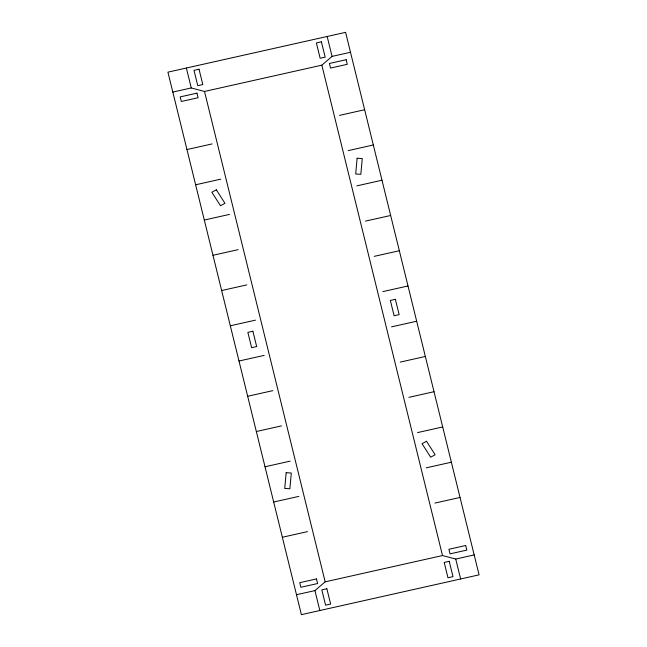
<?xml version="1.0" encoding="UTF-8"?>
<svg xmlns="http://www.w3.org/2000/svg" width="647" height="647" viewBox="0 0 647 647"><rect width="100%" height="100%" fill="white"/><g stroke="black" fill="none" stroke-linecap="round" stroke-linejoin="round"><path stroke-width="0.97" d="M172.822 92.084L191.261 87.952L204.501 91.453L321.842 65.161L332.065 56.402L350.504 52.27M296.496 594.73L314.935 590.598L325.158 581.839L442.499 555.547L455.739 559.048L474.178 554.916M186.959 149.546L212.103 143.917M339.505 115.376L364.649 109.739M195.629 184.791L220.773 179.162M348.175 150.622L373.319 144.985M204.306 220.045L229.45 214.408M356.845 185.867L381.989 180.23M212.976 255.29L238.12 249.653M365.515 221.112L390.667 215.475M221.646 290.535L246.79 284.898M374.192 256.358L399.336 250.729M230.324 325.781L255.468 320.144M382.862 291.603L408.006 285.974M238.994 361.026L264.138 355.397M391.532 326.856L416.676 321.219M247.664 396.271L272.808 390.642M400.21 362.102L425.354 356.465M256.333 431.525L281.485 425.888M408.88 397.347L434.024 391.71M265.011 466.77L290.155 461.133M417.55 432.592L442.694 426.955M273.681 502.015L298.825 496.378M426.227 467.838L451.371 462.209M282.351 537.261L307.495 531.624M434.897 503.083L460.041 497.454M327.164 36.483L332.065 56.402M455.739 559.048L460.64 578.976M321.842 65.161L442.499 555.547M204.501 91.453L325.158 581.839M186.36 68.024L191.261 87.952M314.935 590.598L319.836 610.517M286.168 472.698L284.737 488.445L289.872 488.752L291.304 473.006L286.168 472.698M357.128 158.248L355.696 173.994L360.832 174.302L362.263 158.555L357.128 158.248M216.316 189.797L211.86 192.248L220.49 205.746L224.946 203.287L216.316 189.797M426.51 441.254L422.054 443.713L430.684 457.203L435.14 454.752L426.51 441.254M345.603 32.35L167.921 72.157L301.397 614.65L479.079 574.843L345.603 32.35M199.033 69.229L194.003 70.353L197.772 85.679L202.802 84.555L199.033 69.229M321.405 41.812L316.375 42.945L320.144 58.262L325.174 57.138L321.405 41.812M196.955 93.144L180.198 96.896L181.322 101.49L198.087 97.737L196.955 93.144M346.145 59.718L329.388 63.471L330.512 68.072L347.277 64.312L346.145 59.718M252.888 331.232L247.858 332.364L251.626 347.69L256.657 346.557L252.888 331.232M395.374 299.31L390.343 300.443L394.112 315.768L399.142 314.636L395.374 299.31M316.488 578.928L299.723 582.688L300.855 587.282L317.612 583.529L316.488 578.928M465.678 545.51L448.913 549.263L450.045 553.856L466.802 550.104L465.678 545.51M326.856 588.738L321.826 589.862L325.595 605.188L330.625 604.055L326.856 588.738M449.228 561.321L444.198 562.445L447.967 577.771L452.997 576.647L449.228 561.321"/></g></svg>
